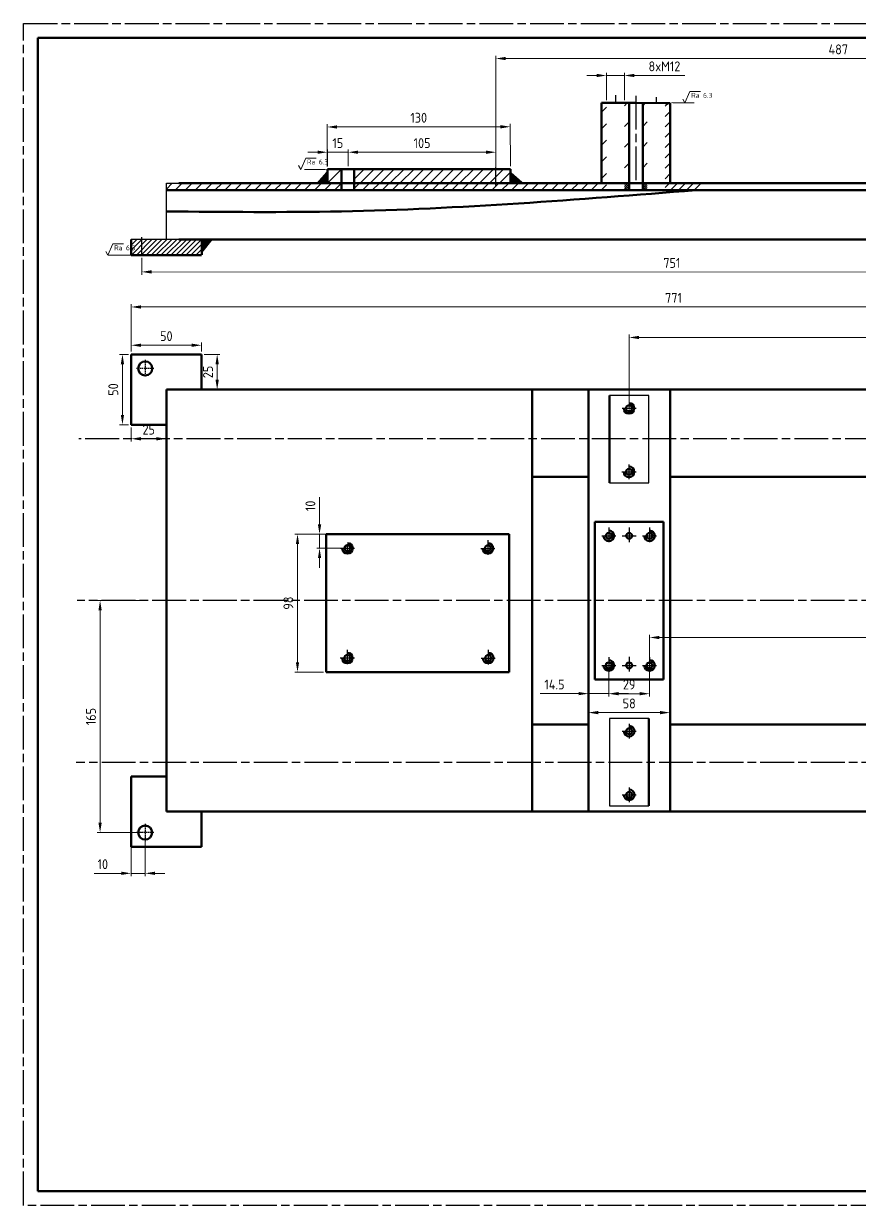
# Model space of a CAD drawing. Header units: millimetres. Extents: x 98 to 4367, y -12 to 2058.
# Drawn here: x 1194.9 to 1491.9, y 1315.2 to 1735.2 of the extents above; entities that cross this region are included whole.
import ezdxf

# ---------------------------------------------------------------- set-up
doc = ezdxf.new("R2010")
doc.units = ezdxf.units.MM
for name, pattern in [('AM_ISO08W050', [18, 12, -1.5, 3, -1.5]), ('AUSGEZOGEN', [0]), ('GESTRICHELT', [0.75, 0.5, -0.25])]:
    doc.linetypes.add(name, pattern=pattern)
doc.layers.get('0').update_dxf_attribs({"lineweight": 50})
doc.layers.get('Defpoints').update_dxf_attribs({"lineweight": 30})
for name, color, linetype, lineweight in [('AM_10', 7, 'AM_ISO08W050', 30), ('AM_4', 7, 'Continuous', 30), ('AM_5', 7, 'Continuous', 15), ('AM_8', 7, 'Continuous', 30), ('L5STAR', 7, 'AUSGEZOGEN', 50), ('M2STAR', 7, 'AM_ISO08W050', 30), ('U2STAR', 7, 'GESTRICHELT', 30)]:
    doc.layers.add(name, color=color, linetype=linetype, lineweight=lineweight)
doc.layers.add('niewidoczna', color=7, linetype='AM_ISO08W050', lineweight=30, plot=False)
doc.styles.get("Standard").update_dxf_attribs({"font": 'geniso.shx'})
doc.dimstyles.new('AM_ISO$0', dxfattribs={"dimtxt": 3.5, "dimasz": 3.5, "dimexe": 1, "dimexo": 1, "dimgap": 1.5, "dimtad": 1, "dimdsep": 46, "dimtxsty": 'Standard', "dimcen": 0, "dimclrd": 256, "dimclre": 256, "dimclrt": 7, "dimadec": 0, "dimazin": 2, "dimtp": 0.1, "dimtm": 0.1, "dimtfac": 0.71, "dimtdec": 3, "dimtmove": 0, "dimatfit": 3, "dimfxl": 1, "dimlwd": -1, "dimlwe": -1, "dimarcsym": 1})
pattern_1 = [(45, (-880.84407, -171.34505), (-0.35355339, 0.35355339), [])]

# ---------------------------------------------------------------- blocks, each defined once
blk = doc.blocks.new('*D470')
at = {"layer": 'AM_5', "linetype": 'ByBlock', "transparency": 16777216}
for p, q in [((1233.09, 1618.69), (1233.09, 1635.53)), ((1615.09, 1634.53), (1236.59, 1634.53)), ((1618.59, 1618.69), (1618.59, 1635.53))]:
    blk.add_line(p, q, dxfattribs=at)
at = {"layer": 'AM_5', "transparency": 16777216}
for points in [[(1236.59, 1635.12), (1236.59, 1633.95), (1233.09, 1634.53)], [(1615.09, 1635.12), (1615.09, 1633.95), (1618.59, 1634.53)]]:
    blk.add_solid(points, dxfattribs=at)
at = {"layer": 'Defpoints', "color": 0, "transparency": 16777216}
for p in [(1233.09, 1634.53), (1233.09, 1617.69), (1618.59, 1617.69)]:
    blk.add_point(p, dxfattribs=at)
at = {"layer": 'AM_5', "color": 7, "transparency": 16777216, "insert": (1425.84, 1637.78), "char_height": 3.5, "attachment_point": 5}
blk.add_mtext('771', dxfattribs=at)
blk = doc.blocks.new('*D468')
at = {"layer": 'AM_5', "linetype": 'ByBlock', "transparency": 16777216}
for p, q in [((1410.08, 1598.09), (1410.08, 1624.69)), ((1413.58, 1623.69), (1615.09, 1623.69)), ((1618.59, 1598.09), (1618.59, 1624.69))]:
    blk.add_line(p, q, dxfattribs=at)
at = {"layer": 'AM_5', "transparency": 16777216}
for points in [[(1413.58, 1624.27), (1413.58, 1623.1), (1410.08, 1623.69)], [(1615.09, 1624.27), (1615.09, 1623.1), (1618.59, 1623.69)]]:
    blk.add_solid(points, dxfattribs=at)
at = {"layer": 'Defpoints', "color": 0, "transparency": 16777216}
for p in [(1618.59, 1623.69), (1410.08, 1597.09), (1618.59, 1597.09)]:
    blk.add_point(p, dxfattribs=at)
at = {"layer": 'AM_5', "color": 7, "transparency": 16777216, "insert": (1514.33, 1626.94), "char_height": 3.5, "attachment_point": 5}
blk.add_mtext('417', dxfattribs=at)
blk = doc.blocks.new('*D471')
at = {"layer": 'AM_5', "linetype": 'ByBlock', "transparency": 16777216}
for p, q in [((1233.09, 1618.69), (1233.09, 1621.93)), ((1258.09, 1618.69), (1258.09, 1621.93)), ((1236.59, 1620.93), (1254.59, 1620.93))]:
    blk.add_line(p, q, dxfattribs=at)
at = {"layer": 'AM_5', "transparency": 16777216}
for points in [[(1236.59, 1621.51), (1236.59, 1620.34), (1233.09, 1620.93)], [(1254.59, 1621.51), (1254.59, 1620.34), (1258.09, 1620.93)]]:
    blk.add_solid(points, dxfattribs=at)
at = {"layer": 'Defpoints', "color": 0, "transparency": 16777216}
for p in [(1233.09, 1617.69), (1258.09, 1620.93), (1258.09, 1617.69)]:
    blk.add_point(p, dxfattribs=at)
at = {"layer": 'AM_5', "color": 7, "transparency": 16777216, "insert": (1245.59, 1624.18), "char_height": 3.5, "attachment_point": 5}
blk.add_mtext('50', dxfattribs=at)
blk = doc.blocks.new('*D477')
at = {"layer": 'AM_5', "linetype": 'ByBlock', "transparency": 16777216}
for p, q in [((1259.09, 1617.69), (1264.66, 1617.69)), ((1263.66, 1608.69), (1263.66, 1614.19)), ((1259.09, 1605.19), (1264.66, 1605.19))]:
    blk.add_line(p, q, dxfattribs=at)
at = {"layer": 'AM_5', "transparency": 16777216}
for points in [[(1263.07, 1614.19), (1264.24, 1614.19), (1263.66, 1617.69)], [(1263.07, 1608.69), (1264.24, 1608.69), (1263.66, 1605.19)]]:
    blk.add_solid(points, dxfattribs=at)
at = {"layer": 'Defpoints', "color": 0, "transparency": 16777216}
for p in [(1258.09, 1617.69), (1263.66, 1617.69), (1258.09, 1605.19)]:
    blk.add_point(p, dxfattribs=at)
at = {"layer": 'AM_5', "color": 7, "transparency": 16777216, "insert": (1260.4, 1611.44), "char_height": 3.5, "attachment_point": 5, "rotation": 90}
blk.add_mtext('25', dxfattribs=at)
blk = doc.blocks.new('*D478')
at = {"layer": 'AM_5', "linetype": 'ByBlock', "transparency": 16777216}
for p, q in [((1232.09, 1617.69), (1228.99, 1617.69)), ((1229.99, 1614.19), (1229.99, 1596.19)), ((1232.09, 1592.69), (1228.99, 1592.69))]:
    blk.add_line(p, q, dxfattribs=at)
at = {"layer": 'AM_5', "transparency": 16777216}
for points in [[(1229.41, 1614.19), (1230.57, 1614.19), (1229.99, 1617.69)], [(1229.41, 1596.19), (1230.57, 1596.19), (1229.99, 1592.69)]]:
    blk.add_solid(points, dxfattribs=at)
at = {"layer": 'Defpoints', "color": 0, "transparency": 16777216}
for p in [(1233.09, 1617.69), (1229.99, 1592.69), (1233.09, 1592.69)]:
    blk.add_point(p, dxfattribs=at)
at = {"layer": 'AM_5', "color": 7, "transparency": 16777216, "insert": (1226.74, 1605.19), "char_height": 3.5, "attachment_point": 5, "rotation": 90}
blk.add_mtext('50', dxfattribs=at)
blk = doc.blocks.new('*D479')
at = {"layer": 'AM_5', "linetype": 'ByBlock', "transparency": 16777216}
for p, q in [((1233.09, 1591.69), (1233.09, 1586.69)), ((1236.59, 1587.69), (1242.09, 1587.69)), ((1245.59, 1591.69), (1245.59, 1586.69))]:
    blk.add_line(p, q, dxfattribs=at)
at = {"layer": 'AM_5', "transparency": 16777216}
for points in [[(1236.59, 1588.27), (1236.59, 1587.1), (1233.09, 1587.69)], [(1242.09, 1588.27), (1242.09, 1587.1), (1245.59, 1587.69)]]:
    blk.add_solid(points, dxfattribs=at)
at = {"layer": 'Defpoints', "color": 0, "transparency": 16777216}
for p in [(1233.09, 1592.69), (1245.59, 1592.69), (1245.59, 1587.69)]:
    blk.add_point(p, dxfattribs=at)
at = {"layer": 'AM_5', "color": 7, "transparency": 16777216, "insert": (1239.34, 1590.94), "char_height": 3.5, "attachment_point": 5}
blk.add_mtext('25', dxfattribs=at)
blk = doc.blocks.new('*D480')
at = {"layer": 'AM_5', "linetype": 'ByBlock', "transparency": 16777216}
for p, q in [((1237.07, 1530.19), (1221.05, 1530.19)), ((1222.05, 1451.23), (1222.05, 1526.69)), ((1237.07, 1447.73), (1221.05, 1447.73))]:
    blk.add_line(p, q, dxfattribs=at)
at = {"layer": 'AM_5', "transparency": 16777216}
for points in [[(1221.47, 1526.69), (1222.63, 1526.69), (1222.05, 1530.19)], [(1221.47, 1451.23), (1222.63, 1451.23), (1222.05, 1447.73)]]:
    blk.add_solid(points, dxfattribs=at)
at = {"layer": 'Defpoints', "color": 0, "transparency": 16777216}
for p in [(1222.05, 1530.19), (1238.07, 1530.19), (1238.07, 1447.73)]:
    blk.add_point(p, dxfattribs=at)
at = {"layer": 'AM_5', "color": 7, "transparency": 16777216, "insert": (1218.8, 1488.96), "char_height": 3.5, "attachment_point": 5, "rotation": 90}
blk.add_mtext('165', dxfattribs=at)
blk = doc.blocks.new('*D481')
at = {"layer": 'AM_5', "linetype": 'ByBlock', "transparency": 16777216}
for p, q in [((1233.09, 1446.73), (1233.09, 1432.24)), ((1238.07, 1446.73), (1238.07, 1432.24)), ((1229.59, 1433.24), (1219.94, 1433.24)), ((1238.07, 1433.24), (1233.09, 1433.24)), ((1241.57, 1433.24), (1245.07, 1433.24))]:
    blk.add_line(p, q, dxfattribs=at)
at = {"layer": 'AM_5', "transparency": 16777216}
for points in [[(1229.59, 1433.83), (1229.59, 1432.66), (1233.09, 1433.24)], [(1241.57, 1433.83), (1241.57, 1432.66), (1238.07, 1433.24)]]:
    blk.add_solid(points, dxfattribs=at)
at = {"layer": 'Defpoints', "color": 0, "transparency": 16777216}
for p in [(1233.09, 1447.73), (1238.07, 1447.73), (1233.09, 1433.24)]:
    blk.add_point(p, dxfattribs=at)
at = {"layer": 'AM_5', "color": 7, "transparency": 16777216, "insert": (1223.02, 1436.49), "char_height": 3.5, "attachment_point": 5}
blk.add_mtext('10', dxfattribs=at)
blk = doc.blocks.new('*D482')
at = {"layer": 'AM_5', "linetype": 'ByBlock', "transparency": 16777216}
for p, q in [((1300.04, 1557.28), (1300.04, 1566.93)), ((1308.95, 1553.78), (1299.04, 1553.78)), ((1300.04, 1548.79), (1300.04, 1553.78)), ((1308.95, 1548.79), (1299.04, 1548.79)), ((1300.04, 1545.29), (1300.04, 1541.79))]:
    blk.add_line(p, q, dxfattribs=at)
at = {"layer": 'AM_5', "transparency": 16777216}
for points in [[(1299.46, 1557.28), (1300.63, 1557.28), (1300.04, 1553.78)], [(1299.46, 1545.29), (1300.63, 1545.29), (1300.04, 1548.79)]]:
    blk.add_solid(points, dxfattribs=at)
at = {"layer": 'Defpoints', "color": 0, "transparency": 16777216}
for p in [(1300.04, 1553.78), (1309.95, 1553.78), (1309.95, 1548.79)]:
    blk.add_point(p, dxfattribs=at)
at = {"layer": 'AM_5', "color": 7, "transparency": 16777216, "insert": (1296.79, 1563.85), "char_height": 3.5, "attachment_point": 5, "rotation": 90}
blk.add_mtext('10', dxfattribs=at)
blk = doc.blocks.new('*D483')
at = {"layer": 'AM_5', "linetype": 'ByBlock', "transparency": 16777216}
for p, q in [((1301.44, 1553.78), (1291.21, 1553.78)), ((1292.21, 1550.28), (1292.21, 1508.28)), ((1301.44, 1504.78), (1291.21, 1504.78))]:
    blk.add_line(p, q, dxfattribs=at)
at = {"layer": 'AM_5', "transparency": 16777216}
for points in [[(1291.63, 1550.28), (1292.79, 1550.28), (1292.21, 1553.78)], [(1291.63, 1508.28), (1292.79, 1508.28), (1292.21, 1504.78)]]:
    blk.add_solid(points, dxfattribs=at)
at = {"layer": 'Defpoints', "color": 0, "transparency": 16777216}
for p in [(1302.44, 1553.78), (1292.21, 1504.78), (1302.44, 1504.78)]:
    blk.add_point(p, dxfattribs=at)
at = {"layer": 'AM_5', "color": 7, "transparency": 16777216, "insert": (1288.96, 1529.28), "char_height": 3.5, "attachment_point": 5, "rotation": 90}
blk.add_mtext('98', dxfattribs=at)
blk = doc.blocks.new('*D484')
at = {"layer": 'AM_5', "linetype": 'ByBlock', "transparency": 16777216}
for p, q in [((1395.59, 1506.14), (1395.59, 1496.11)), ((1402.82, 1506.14), (1402.82, 1496.11)), ((1392.09, 1497.11), (1378.45, 1497.11)), ((1402.82, 1497.11), (1395.59, 1497.11)), ((1406.32, 1497.11), (1409.82, 1497.11))]:
    blk.add_line(p, q, dxfattribs=at)
at = {"layer": 'AM_5', "transparency": 16777216}
for points in [[(1392.09, 1497.69), (1392.09, 1496.53), (1395.59, 1497.11)], [(1406.32, 1497.69), (1406.32, 1496.53), (1402.82, 1497.11)]]:
    blk.add_solid(points, dxfattribs=at)
at = {"layer": 'Defpoints', "color": 0, "transparency": 16777216}
for p in [(1395.59, 1507.14), (1402.82, 1507.14), (1395.59, 1497.11)]:
    blk.add_point(p, dxfattribs=at)
at = {"layer": 'AM_5', "color": 7, "transparency": 16777216, "insert": (1383.52, 1500.36), "char_height": 3.5, "attachment_point": 5}
blk.add_mtext('14.5', dxfattribs=at)
blk = doc.blocks.new('*D485')
at = {"layer": 'AM_5', "linetype": 'ByBlock', "transparency": 16777216}
for p, q in [((1402.82, 1506.14), (1402.82, 1496.08)), ((1417.32, 1506.15), (1417.33, 1496.08)), ((1406.32, 1497.08), (1413.83, 1497.08))]:
    blk.add_line(p, q, dxfattribs=at)
at = {"layer": 'AM_5', "transparency": 16777216}
for points in [[(1406.32, 1497.66), (1406.32, 1496.5), (1402.82, 1497.08)], [(1413.83, 1497.67), (1413.83, 1496.5), (1417.33, 1497.08)]]:
    blk.add_solid(points, dxfattribs=at)
at = {"layer": 'Defpoints', "color": 0, "transparency": 16777216}
for p in [(1402.82, 1507.14), (1417.32, 1507.15), (1417.33, 1497.08)]:
    blk.add_point(p, dxfattribs=at)
at = {"layer": 'AM_5', "color": 7, "transparency": 16777216, "insert": (1410.07, 1500.33), "char_height": 3.5, "attachment_point": 5, "rotation": 0.0086}
blk.add_mtext('29', dxfattribs=at)
blk = doc.blocks.new('*D486')
at = {"layer": 'AM_5', "linetype": 'ByBlock', "transparency": 16777216}
for p, q in [((1395.59, 1487.19), (1395.59, 1491.37)), ((1424.59, 1487.19), (1424.59, 1491.37)), ((1399.09, 1490.37), (1421.09, 1490.37))]:
    blk.add_line(p, q, dxfattribs=at)
at = {"layer": 'AM_5', "transparency": 16777216}
for points in [[(1399.09, 1490.95), (1399.09, 1489.78), (1395.59, 1490.37)], [(1421.09, 1490.95), (1421.09, 1489.78), (1424.59, 1490.37)]]:
    blk.add_solid(points, dxfattribs=at)
at = {"layer": 'Defpoints', "color": 0, "transparency": 16777216}
for p in [(1424.59, 1490.37), (1395.59, 1486.19), (1424.59, 1486.19)]:
    blk.add_point(p, dxfattribs=at)
at = {"layer": 'AM_5', "color": 7, "transparency": 16777216, "insert": (1410.09, 1493.62), "char_height": 3.5, "attachment_point": 5}
blk.add_mtext('58', dxfattribs=at)
blk = doc.blocks.new('*D487')
at = {"layer": 'AM_5', "linetype": 'ByBlock', "transparency": 16777216}
for p, q in [((1417.32, 1508.15), (1417.32, 1518.06)), ((1420.82, 1517.06), (1602.59, 1517.06)), ((1606.09, 1508.15), (1606.09, 1518.06))]:
    blk.add_line(p, q, dxfattribs=at)
at = {"layer": 'AM_5', "transparency": 16777216}
for points in [[(1420.82, 1517.64), (1420.82, 1516.47), (1417.32, 1517.06)], [(1602.59, 1517.64), (1602.59, 1516.47), (1606.09, 1517.06)]]:
    blk.add_solid(points, dxfattribs=at)
at = {"layer": 'Defpoints', "color": 0, "transparency": 16777216}
for p in [(1606.09, 1517.06), (1417.32, 1507.15), (1606.09, 1507.15)]:
    blk.add_point(p, dxfattribs=at)
at = {"layer": 'AM_5', "color": 7, "transparency": 16777216, "insert": (1511.71, 1520.31), "char_height": 3.5, "attachment_point": 5}
blk.add_mtext('375.5', dxfattribs=at)
blk = doc.blocks.new('*D469')
at = {"layer": 'AM_5', "linetype": 'ByBlock', "transparency": 16777216}
for p, q in [((1302.76, 1684.45), (1302.74, 1699.5)), ((1306.25, 1698.51), (1364.34, 1698.58)), ((1367.85, 1684.53), (1367.83, 1699.58))]:
    blk.add_line(p, q, dxfattribs=at)
at = {"layer": 'AM_5', "transparency": 16777216}
for points in [[(1306.25, 1699.09), (1306.25, 1697.92), (1302.75, 1698.5)], [(1364.33, 1699.16), (1364.34, 1697.99), (1367.84, 1698.58)]]:
    blk.add_solid(points, dxfattribs=at)
at = {"layer": 'Defpoints', "color": 0, "transparency": 16777216}
for p in [(1367.84, 1698.58), (1302.76, 1683.45), (1367.85, 1683.53)]:
    blk.add_point(p, dxfattribs=at)
at = {"layer": 'AM_5', "color": 7, "transparency": 16777216, "insert": (1335.29, 1701.79), "char_height": 3.5, "attachment_point": 5, "rotation": 0.0709}
blk.add_mtext('130', dxfattribs=at)
blk = doc.blocks.new('*D494')
at = {"layer": 'AM_5', "linetype": 'ByBlock', "transparency": 16777216}
for p, q in [((1299.35, 1689.53), (1295.85, 1689.53)), ((1302.85, 1684.53), (1302.85, 1690.53)), ((1302.85, 1689.53), (1310.24, 1689.53)), ((1310.24, 1684.53), (1310.24, 1690.53)), ((1313.74, 1689.53), (1317.24, 1689.53))]:
    blk.add_line(p, q, dxfattribs=at)
at = {"layer": 'AM_5', "transparency": 16777216}
for points in [[(1299.35, 1690.11), (1299.35, 1688.95), (1302.85, 1689.53)], [(1313.74, 1690.11), (1313.74, 1688.95), (1310.24, 1689.53)]]:
    blk.add_solid(points, dxfattribs=at)
at = {"layer": 'Defpoints', "color": 0, "transparency": 16777216}
for p in [(1310.24, 1689.53), (1302.85, 1683.53), (1310.24, 1683.53)]:
    blk.add_point(p, dxfattribs=at)
at = {"layer": 'AM_5', "color": 7, "transparency": 16777216, "insert": (1306.55, 1692.78), "char_height": 3.5, "attachment_point": 5}
blk.add_mtext('15', dxfattribs=at)
blk = doc.blocks.new('*D495')
at = {"layer": 'AM_5', "linetype": 'ByBlock', "transparency": 16777216}
for p, q in [((1310.24, 1684.53), (1310.24, 1690.53)), ((1313.74, 1689.53), (1359.24, 1689.53)), ((1362.74, 1684.53), (1362.74, 1690.53))]:
    blk.add_line(p, q, dxfattribs=at)
at = {"layer": 'AM_5', "transparency": 16777216}
for points in [[(1313.74, 1690.11), (1313.74, 1688.95), (1310.24, 1689.53)], [(1359.24, 1690.11), (1359.24, 1688.95), (1362.74, 1689.53)]]:
    blk.add_solid(points, dxfattribs=at)
at = {"layer": 'Defpoints', "color": 0, "transparency": 16777216}
for p in [(1362.74, 1689.53), (1310.24, 1683.53), (1362.74, 1683.53)]:
    blk.add_point(p, dxfattribs=at)
at = {"layer": 'AM_5', "color": 7, "transparency": 16777216, "insert": (1336.49, 1692.78), "char_height": 3.5, "attachment_point": 5}
blk.add_mtext('105', dxfattribs=at)
blk = doc.blocks.new('*D472')
at = {"layer": 'AM_5', "linetype": 'ByBlock', "transparency": 16777216}
for p, q in [((1362.69, 1679.53), (1362.69, 1723.83)), ((1602.59, 1722.83), (1366.19, 1722.83)), ((1606.09, 1679.53), (1606.09, 1723.83))]:
    blk.add_line(p, q, dxfattribs=at)
at = {"layer": 'AM_5', "transparency": 16777216}
for points in [[(1366.19, 1723.42), (1366.19, 1722.25), (1362.69, 1722.83)], [(1602.59, 1723.42), (1602.59, 1722.25), (1606.09, 1722.83)]]:
    blk.add_solid(points, dxfattribs=at)
at = {"layer": 'Defpoints', "color": 0, "transparency": 16777216}
for p in [(1362.69, 1722.83), (1362.69, 1678.53), (1606.09, 1678.53)]:
    blk.add_point(p, dxfattribs=at)
at = {"layer": 'AM_5', "color": 7, "transparency": 16777216, "insert": (1484.39, 1726.08), "char_height": 3.5, "attachment_point": 5}
blk.add_mtext('487', dxfattribs=at)
blk = doc.blocks.new('*D476')
at = {"layer": 'AM_5', "linetype": 'ByBlock', "transparency": 16777216}
for p, q in [((1236.86, 1652), (1236.85, 1646)), ((1613.64, 1651.83), (1613.64, 1645.83)), ((1610.14, 1646.83), (1240.36, 1647))]:
    blk.add_line(p, q, dxfattribs=at)
at = {"layer": 'AM_5', "transparency": 16777216}
for points in [[(1240.36, 1647.58), (1240.35, 1646.42), (1236.86, 1647)], [(1610.14, 1647.42), (1610.14, 1646.25), (1613.64, 1646.83)]]:
    blk.add_solid(points, dxfattribs=at)
at = {"layer": 'Defpoints', "color": 0, "transparency": 16777216}
for p in [(1236.86, 1653), (1613.64, 1652.83), (1236.86, 1647)]:
    blk.add_point(p, dxfattribs=at)
at = {"layer": 'AM_5', "color": 7, "transparency": 16777216, "insert": (1425.25, 1650.17), "char_height": 3.5, "attachment_point": 5, "rotation": 359.9745}
blk.add_mtext('751', dxfattribs=at)
blk = doc.blocks.new('*D501')
at = {"layer": 'AM_5', "linetype": 'ByBlock', "transparency": 16777216}
for p, q in [((1402, 1708.03), (1402, 1717.8)), ((1408.4, 1708.03), (1408.4, 1717.8)), ((1398.5, 1716.8), (1395, 1716.8)), ((1402, 1716.8), (1408.4, 1716.8)), ((1411.9, 1716.8), (1429.81, 1716.8))]:
    blk.add_line(p, q, dxfattribs=at)
at = {"layer": 'AM_5', "transparency": 16777216}
for points in [[(1398.5, 1717.39), (1398.5, 1716.22), (1402, 1716.8)], [(1411.9, 1717.39), (1411.9, 1716.22), (1408.4, 1716.8)]]:
    blk.add_solid(points, dxfattribs=at)
at = {"layer": 'Defpoints', "color": 0, "transparency": 16777216}
for p in [(1408.4, 1716.8), (1402, 1707.03), (1408.4, 1707.03)]:
    blk.add_point(p, dxfattribs=at)
at = {"layer": 'AM_5', "color": 7, "transparency": 16777216, "insert": (1422.6, 1720.05), "char_height": 3.5, "attachment_point": 5}
blk.add_mtext('8xM12', dxfattribs=at)

msp = doc.modelspace()

# ---------------------------------------------------------------- hatches: boundary and pattern name
for points in [[(1302.865, 1683.032), (1298.906, 1678.537), (1302.851, 1678.529)], [(1372.71, 1678.474), (1368.202, 1682.419), (1368.207, 1678.474)], [(1258.231, 1653.592), (1262.176, 1658.529), (1258.231, 1658.529)]]:
    msp.add_hatch(color=256).paths.add_polyline_path(points)
at = {"layer": 'AM_8'}
h = msp.add_hatch(dxfattribs=at)
h.set_pattern_fill('_U', color=256, scale=4.16, angle=45, style=0, pattern_type=0)
h.set_pattern_definition([(45, (-880.844, -171.345), (-2.941564, 2.941564), [])])
h.paths.add_polyline_path([(1400.198, 1707.029), (1400.198, 1678.529), (1401.998, 1678.529), (1401.998, 1707.029)])
h = msp.add_hatch(dxfattribs=at)
h.set_pattern_fill('_U', color=256, scale=5.2, angle=45, style=0, pattern_type=0)
h.set_pattern_definition([(45, (-880.844, -171.345), (-3.676955, 3.676955), [])])
h.paths.add_polyline_path([(1410.023, 1678.529), (1410.023, 1707.029), (1412.448, 1707.029), (1408.398, 1707.029), (1408.398, 1678.529)])
h = msp.add_hatch(dxfattribs=at)
h.set_pattern_fill('_U', color=256, scale=5.2, angle=45, style=0, pattern_type=0)
h.set_pattern_definition([(45, (-874.369, -171.345), (-3.676955, 3.676955), [])])
h.paths.add_polyline_path([(1416.498, 1678.529), (1416.498, 1707.029), (1418.923, 1707.029), (1414.873, 1707.029), (1414.873, 1678.529)])
h = msp.add_hatch(dxfattribs=at)
h.set_pattern_fill('_U', color=256, scale=2.6, angle=45, style=0, pattern_type=0)
h.set_pattern_definition([(45, (-880.844, -171.345), (-1.8384776, 1.8384776), [])])
h.paths.add_polyline_path([(1422.898, 1706.989), (1422.898, 1678.529), (1424.698, 1678.529), (1424.698, 1706.982)])
h = msp.add_hatch(dxfattribs=at)
h.set_pattern_fill('_U', color=256, scale=2.5, angle=45, style=0, pattern_type=0)
h.set_pattern_definition([(45, (1038.0516, 1062.6977), (-1.767767, 1.767767), [])])
edge = h.paths.add_edge_path(flags=0)
edge.add_line((1312.337, 1678.529), (1312.337, 1683.529))
edge.add_line((1367.854, 1683.529), (1312.337, 1683.529))
edge.add_line((1367.854, 1678.529), (1367.854, 1683.529))
edge.add_line((1312.337, 1678.529), (1367.854, 1678.529))
edge = h.paths.add_edge_path(flags=0)
edge.add_line((1312.337, 1678.529), (1312.337, 1683.529))
edge.add_line((1312.308, 1678.529), (1312.337, 1678.529))
edge.add_line((1312.308, 1683.529), (1312.308, 1678.529))
edge.add_line((1312.337, 1683.529), (1312.308, 1683.529))
edge = h.paths.add_edge_path(flags=0)
edge.add_line((1312.337, 1678.529), (1312.337, 1683.529))
edge.add_line((1312.308, 1678.529), (1312.337, 1678.529))
edge.add_line((1312.308, 1683.529), (1312.308, 1678.529))
edge.add_line((1312.337, 1683.529), (1312.308, 1683.529))
h = msp.add_hatch(dxfattribs=at)
h.set_pattern_fill('_U', color=256, scale=2.5, angle=45, style=0, pattern_type=0)
h.set_pattern_definition([(45, (-361.56, 712.7356), (-1.767767, 1.767767), [])])
h.paths.add_polyline_path([(1245.594, 1676.029), (1308.137, 1676.029), (1308.137, 1678.529), (1245.594, 1678.529)])
h = msp.add_hatch(dxfattribs=at)
h.set_pattern_fill('_U', color=256, scale=2.5, angle=45, style=0, pattern_type=0)
h.set_pattern_definition([(45, (-562.3313, -222.7797), (-1.767767, 1.767767), [])])
h.paths.add_polyline_path([(1312.354, 1676.029), (1401.998, 1676.029), (1401.998, 1678.529), (1312.354, 1678.529)])
h = msp.add_hatch(dxfattribs=at)
h.set_pattern_fill('_U', color=256, scale=0.5, angle=45, style=0, pattern_type=0)
h.set_pattern_definition(pattern_1)
h.paths.add_polyline_path([(1408.398, 1678.529), (1408.398, 1676.029), (1410.023, 1676.029), (1410.023, 1678.529)])
h = msp.add_hatch(dxfattribs=at)
h.set_pattern_fill('_U', color=256, scale=0.5, angle=45, style=0, pattern_type=0)
h.set_pattern_definition(pattern_1)
h.paths.add_polyline_path([(1414.873, 1678.529), (1414.873, 1676.029), (1416.498, 1676.029), (1416.498, 1678.529)])
h = msp.add_hatch(dxfattribs=at)
h.set_pattern_fill('_U', color=256, scale=2, angle=45, style=0, pattern_type=0)
h.set_pattern_definition([(45, (-880.844, -171.345), (-1.4142136, 1.4142136), [])])
h.paths.add_polyline_path([(1422.898, 1676.029), (1433.63, 1676.029), (1435.721, 1678.529), (1422.898, 1678.529)])
h = msp.add_hatch(dxfattribs=at)
h.set_pattern_fill('_U', color=256, scale=1.25, angle=45, style=0, pattern_type=0)
h.set_pattern_definition([(45, (131.6256, 722.9355), (-0.8838835, 0.8838835), [])])
h.paths.add_polyline_path([(1258.228, 1658.529), (1233.084, 1658.477), (1233.084, 1652.994), (1258.228, 1653.112)])

# ---------------------------------------------------------------- linework, layer by layer
for p, q in [((1199.881, 1730.234), (1783.881, 1730.234)), ((1199.881, 1320.234), (1199.881, 1730.234)), ((1400.198, 1678.529), (1400.198, 1707.029)), ((1400.198, 1707.029), (1405.198, 1707.029)), ((1400.198, 1706.982), (1400.198, 1687.108)), ((1405.198, 1707.029), (1412.448, 1707.029)), ((1410.023, 1707.029), (1410.023, 1676.029)), ((1412.448, 1707.029), (1422.898, 1707.001)), ((1414.873, 1707.02), (1414.873, 1676.029)), ((1422.898, 1706.989), (1424.698, 1706.982)), ((1424.698, 1706.982), (1424.698, 1687.108)), ((1400.198, 1687.108), (1400.198, 1678.529)), ((1424.698, 1687.108), (1424.698, 1678.529)), ((1302.854, 1683.529), (1307.849, 1683.529)), ((1307.849, 1683.529), (1307.849, 1676.029)), ((1312.354, 1683.529), (1307.854, 1683.533)), ((1312.354, 1683.529), (1360.781, 1683.529)), ((1312.354, 1683.529), (1312.354, 1676.029)), ((1360.781, 1683.529), (1367.854, 1683.529)), ((1367.854, 1683.529), (1367.854, 1678.529)), ((1292.965, 1676.029), (1245.594, 1676.029)), ((1292.965, 1678.529), (1250.094, 1678.529)), ((1292.965, 1678.529), (1308.137, 1678.529)), ((1292.965, 1676.029), (1307.058, 1676.029)), ((1307.058, 1676.029), (1308.137, 1676.029)), ((1307.849, 1678.529), (1312.337, 1678.529)), ((1308.137, 1676.029), (1312.337, 1676.029)), ((1312.337, 1678.529), (1312.354, 1678.529)), ((1312.337, 1678.529), (1312.354, 1678.529)), ((1312.337, 1678.529), (1313.558, 1678.529)), ((1312.337, 1676.029), (1313.558, 1676.029)), ((1312.354, 1678.529), (1313.558, 1678.529)), ((1314.062, 1678.529), (1313.558, 1678.529)), ((1313.558, 1678.529), (1314.062, 1678.529)), ((1313.558, 1676.029), (1360.781, 1676.029)), ((1314.062, 1678.529), (1360.781, 1678.529)), ((1364.981, 1678.529), (1360.781, 1678.529)), ((1360.781, 1676.029), (1401.278, 1676.029)), ((1401.278, 1678.529), (1364.981, 1678.529)), ((1364.981, 1678.529), (1372.965, 1678.529)), ((1364.981, 1678.529), (1377.965, 1678.529)), ((1401.278, 1678.529), (1401.998, 1678.529)), ((1422.754, 1676.029), (1401.278, 1676.029)), ((1401.998, 1678.529), (1408.398, 1678.529)), ((1408.398, 1678.529), (1416.498, 1678.529)), ((1422.898, 1678.529), (1416.498, 1678.529)), ((1422.754, 1676.029), (1522.003, 1676.029)), ((1422.754, 1676.029), (1422.754, 1676.029)), ((1422.898, 1678.529), (1423.258, 1678.529)), ((1435.721, 1678.529), (1423.258, 1678.529)), ((1435.721, 1678.529), (1523.253, 1678.529)), ((1233.084, 1652.994), (1233.084, 1658.477)), ((1292.965, 1658.529), (1250.094, 1658.529)), ((1258.228, 1653.112), (1258.228, 1658.096)), ((1292.965, 1658.529), (1435.721, 1658.529)), ((1533.753, 1658.529), (1435.721, 1658.529)), ((1233.084, 1652.994), (1258.084, 1652.994)), ((1258.094, 1617.688), (1233.094, 1617.688)), ((1233.094, 1617.688), (1233.094, 1592.688)), ((1258.094, 1605.188), (1258.094, 1617.688)), ((1245.594, 1455.188), (1245.594, 1605.188)), ((1245.594, 1605.188), (1395.594, 1605.188)), ((1265.576, 1605.188), (1283.576, 1605.188)), ((1375.594, 1605.188), (1375.594, 1455.188)), ((1417.094, 1605.188), (1395.594, 1605.188)), ((1395.594, 1605.188), (1395.594, 1455.188)), ((1396.141, 1605.188), (1414.141, 1605.188)), ((1417.094, 1605.188), (1424.594, 1605.188)), ((1424.594, 1605.188), (1424.594, 1455.188)), ((1424.594, 1605.188), (1584.094, 1605.188)), ((1403.03, 1603.015), (1403.03, 1572.015)), ((1233.094, 1592.688), (1245.594, 1592.688)), ((1395.594, 1574.188), (1375.594, 1574.188)), ((1424.594, 1574.188), (1584.094, 1574.188)), ((1397.824, 1502.138), (1397.824, 1558.188)), ((1397.824, 1558.188), (1410.074, 1558.188)), ((1410.074, 1558.188), (1422.324, 1558.188)), ((1422.324, 1558.188), (1422.324, 1502.138)), ((1367.444, 1553.777), (1302.444, 1553.777)), ((1302.444, 1553.777), (1302.444, 1504.777)), ((1367.444, 1529.277), (1367.444, 1553.777)), ((1367.444, 1504.777), (1367.444, 1529.277)), ((1302.444, 1504.777), (1302.444, 1509.777)), ((1302.444, 1504.777), (1367.444, 1504.777)), ((1422.324, 1502.138), (1397.824, 1502.138)), ((1417.094, 1488.235), (1417.094, 1457.235)), ((1395.594, 1486.188), (1375.594, 1486.188)), ((1424.594, 1486.188), (1584.094, 1486.188)), ((1245.594, 1467.688), (1233.094, 1467.688)), ((1233.094, 1467.688), (1233.094, 1442.688)), ((1395.594, 1455.188), (1245.594, 1455.188)), ((1258.094, 1442.688), (1258.094, 1455.188)), ((1395.594, 1455.188), (1424.594, 1455.188)), ((1424.594, 1455.188), (1584.094, 1455.188)), ((1233.094, 1442.688), (1258.094, 1442.688)), ((1233.094, 1442.688), (1238.094, 1442.688)), ((1783.881, 1320.234), (1199.881, 1320.234))]:
    msp.add_line(p, q)
for centre in [(1238.105, 1612.689), (1238.065, 1447.721)]:
    msp.add_circle(centre, 2.5)
msp.add_spline([(1433.729, 1676.029), (1307.807, 1668.513), (1245.594, 1668.513)], degree=3)
at = {"layer": 'AM_10'}
for p, q in [((1405.198, 1709.765), (1405.198, 1707.029)), ((1412.448, 1709.611), (1412.448, 1678.529)), ((1419.698, 1709.149), (1419.698, 1707.001)), ((1362.688, 1677.746), (1362.688, 1684.123)), ((1236.858, 1652.994), (1236.858, 1659.371))]:
    msp.add_line(p, q, dxfattribs=at)
at = {"layer": 'AM_4'}
for p, q in [((1245.594, 1658.529), (1245.594, 1678.529)), ((1245.594, 1678.529), (1250.094, 1678.529)), ((1245.594, 1658.529), (1233.094, 1658.529)), ((1250.094, 1658.529), (1245.594, 1658.529)), ((1417.03, 1603.015), (1403.03, 1603.015)), ((1417.03, 1572.015), (1417.03, 1603.015)), ((1403.03, 1572.015), (1417.03, 1572.015)), ((1417.094, 1488.235), (1403.094, 1488.235)), ((1403.094, 1488.235), (1403.094, 1457.235)), ((1403.094, 1457.235), (1417.094, 1457.235))]:
    msp.add_line(p, q, dxfattribs=at)
at = {"layer": 'AM_5'}
for p, q in [((1429.911, 1707.128), (1431.679, 1711.155)), ((1431.679, 1711.155), (1435.417, 1711.155)), ((1427.337, 1707.128), (1425.573, 1707.128)), ((1433.206, 1707.128), (1427.337, 1707.128)), ((1429.153, 1708.44), (1429.911, 1707.128)), ((1292.612, 1684.761), (1293.369, 1683.448)), ((1293.369, 1683.448), (1295.137, 1687.475)), ((1295.137, 1687.475), (1298.875, 1687.475)), ((1294.73, 1683.448), (1300.599, 1683.448)), ((1300.702, 1683.448), (1301.889, 1683.448)), ((1224.85, 1652.932), (1226.618, 1656.959)), ((1226.618, 1656.959), (1230.356, 1656.959)), ((1224.092, 1654.245), (1224.85, 1652.932)), ((1224.919, 1652.979), (1233.084, 1652.994))]:
    msp.add_line(p, q, dxfattribs=at)
at = {"layer": 'AM_5', "linetype": 'Continuous'}
for points in [[(1425.573, 1707.274), (1425.573, 1706.982), (1424.698, 1707.128)], [(1301.889, 1683.303), (1301.889, 1683.594), (1302.764, 1683.448)]]:
    msp.add_trace(points, dxfattribs=at)
at = {"layer": 'AM_8'}
msp.add_line((1302.854, 1678.529), (1307.854, 1683.533), dxfattribs=at)
at = {"layer": 'L5STAR'}
msp.add_line((1302.854, 1683.529), (1302.854, 1678.529), dxfattribs=at)
for centre in [(1410.03, 1598.515), (1410.014, 1575.942), (1402.834, 1553.194), (1410.071, 1553.189), (1417.328, 1553.179), (1309.941, 1548.768), (1359.88, 1548.735), (1309.905, 1509.779), (1359.966, 1509.759), (1402.819, 1507.144), (1410.068, 1507.145), (1417.325, 1507.146), (1410.094, 1483.735), (1410.079, 1461.162)]:
    msp.add_circle(centre, 1.05, dxfattribs=at)
for centre in [(1410.03, 1598.515), (1410.014, 1575.942), (1402.834, 1553.194), (1417.328, 1553.179), (1309.941, 1548.768), (1359.88, 1548.735), (1309.905, 1509.779), (1359.966, 1509.759), (1402.819, 1507.144), (1417.325, 1507.146), (1410.094, 1483.735), (1410.079, 1461.162)]:
    msp.add_arc(centre, 1.875, 180, 90, dxfattribs=at)
at = {"layer": 'M2STAR'}
for p, q in [((1407.53, 1598.515), (1412.53, 1598.515)), ((1624.799, 1587.688), (1214.525, 1587.688)), ((1407.514, 1575.942), (1412.514, 1575.942)), ((1410.014, 1578.533), (1410.014, 1573.352)), ((1402.834, 1556.126), (1402.834, 1550.944)), ((1410.071, 1556.121), (1410.071, 1550.939)), ((1417.328, 1556.111), (1417.328, 1550.929)), ((1309.949, 1547.288), (1309.949, 1550.288)), ((1359.88, 1551.666), (1359.88, 1546.485)), ((1400.334, 1553.194), (1405.334, 1553.194)), ((1407.571, 1553.189), (1412.571, 1553.189)), ((1414.828, 1553.179), (1419.828, 1553.179)), ((1307.441, 1548.768), (1312.441, 1548.768)), ((1309.949, 1548.788), (1309.949, 1547.288)), ((1357.38, 1548.735), (1362.38, 1548.735)), ((1630.592, 1530.188), (1213.931, 1530.188)), ((1309.905, 1512.71), (1309.905, 1507.529)), ((1359.966, 1512.691), (1359.966, 1507.509)), ((1307.405, 1509.779), (1312.405, 1509.779)), ((1357.466, 1509.759), (1362.466, 1509.759)), ((1402.819, 1510.076), (1402.819, 1504.894)), ((1410.068, 1510.17), (1410.068, 1504.988)), ((1417.325, 1510.078), (1417.325, 1504.896)), ((1400.319, 1507.144), (1405.319, 1507.144)), ((1407.568, 1507.145), (1412.568, 1507.145)), ((1414.825, 1507.146), (1419.825, 1507.146)), ((1407.594, 1483.735), (1412.594, 1483.735)), ((1410.094, 1486.325), (1410.094, 1481.144)), ((1630.677, 1472.688), (1213.601, 1472.688)), ((1410.079, 1463.753), (1410.079, 1458.571)), ((1407.579, 1461.162), (1412.579, 1461.162))]:
    msp.add_line(p, q, dxfattribs=at)
at = {"layer": 'niewidoczna'}
for p, q in [((1194.881, 1735.234), (1788.881, 1735.234)), ((1194.881, 1315.234), (1194.881, 1735.234)), ((1788.881, 1315.234), (1194.881, 1315.234))]:
    msp.add_line(p, q, dxfattribs=at)
at = {"layer": 'U2STAR'}
for p, q in [((1238.105, 1615.747), (1238.105, 1609.647)), ((1241.156, 1612.689), (1235.036, 1612.689)), ((1238.065, 1450.779), (1238.065, 1444.678)), ((1241.116, 1447.721), (1234.996, 1447.721))]:
    msp.add_line(p, q, dxfattribs=at)

# ---------------------------------------------------------------- texts
at = {"layer": 'AM_5', "char_height": 1.75, "attachment_point": 7}
for insert in [(1432.099, 1708.878), (1295.557, 1685.198), (1227.038, 1654.682)]:
    msp.add_mtext('Ra 6.3', dxfattribs=dict(at, insert=insert))

# ---------------------------------------------------------------- dimensions: what is measured, and where the dimension line sits
at = {"layer": 'AM_5'}
for base, p1, p2, angle, text, picture, middle in [((1362.688, 1722.834), (1606.094, 1678.529), (1362.688, 1678.529), 180, '487', '*D472', (1484.391, 1722.834)), ((1367.835, 1698.582), (1302.764, 1683.448), (1367.854, 1683.529), 0.0709, '130', '*D469', (1335.294, 1698.542)), ((1263.655, 1617.688), (1258.094, 1605.188), (1258.094, 1617.688), 90, '25', '*D477', (1263.655, 1611.438)), ((1245.594, 1587.688), (1233.094, 1592.688), (1245.594, 1592.688), 0, '25', '*D479', (1239.344, 1587.688)), ((1417.326, 1497.082), (1402.819, 1507.144), (1417.325, 1507.146), 0.00862, '29', '*D485', (1410.073, 1497.081))]:
    dim = msp.add_linear_dim(base=base, p1=p1, p2=p2, angle=angle, text=text, dimstyle='AM_ISO$0', dxfattribs=at)
    dim.commit()
    dim.dimension.update_dxf_attribs({"geometry": picture, "text_midpoint": middle, "dimtype": 161})
dim = msp.add_linear_dim(base=(1408.398, 1716.802), p1=(1401.998, 1707.029), p2=(1408.398, 1707.029), angle=0, text='8xM12', dimstyle='AM_ISO$0', override={"dimpost": '%%C<>'}, dxfattribs=at)
dim.commit()
dim.dimension.update_dxf_attribs({"geometry": '*D501', "text_midpoint": (1422.603, 1716.802), "dimtype": 161})
for p1, p2, distance, text, picture, middle in [((1302.854, 1683.529), (1310.237, 1683.529), 6, '15', '*D494', (1306.545, 1692.779)), ((1310.237, 1683.529), (1362.737, 1683.529), 6, '105', '*D495', (1336.487, 1692.779)), ((1613.644, 1652.833), (1236.858, 1653.001), 6, '751', '*D476', (1425.25, 1650.167)), ((1618.594, 1617.688), (1233.094, 1617.688), -16.844, '771', '*D470', (1425.844, 1637.782)), ((1233.094, 1617.688), (1258.094, 1617.688), 3.238, '50', '*D471', (1245.594, 1624.176)), ((1233.094, 1617.688), (1233.094, 1592.688), -3.104, '50', '*D478', (1226.74, 1605.188)), ((1309.949, 1548.788), (1309.949, 1553.777), 9.904, '10', '*D482', (1296.795, 1563.854)), ((1302.444, 1553.777), (1302.444, 1504.777), -10.234, '98', '*D483', (1288.961, 1529.277)), ((1238.065, 1447.728), (1238.065, 1530.188), 16.017, '165', '*D480', (1218.798, 1488.958)), ((1402.819, 1507.144), (1395.594, 1507.144), 10.034, '14.5', '*D484', (1383.522, 1500.36)), ((1395.594, 1486.188), (1424.594, 1486.188), 4.18, '58', '*D486', (1410.094, 1493.618)), ((1238.065, 1447.728), (1233.094, 1447.728), 14.485, '10', '*D481', (1223.018, 1436.493))]:
    dim = msp.add_aligned_dim(p1=p1, p2=p2, distance=distance, text=text, dimstyle='AM_ISO$0', override={"dimpost": ''}, dxfattribs=at)
    dim.commit()
    dim.dimension.update_dxf_attribs({"geometry": picture, "text_midpoint": middle})
for p1, p2, distance, text, picture, middle in [((1410.076, 1597.087), (1618.594, 1597.087), 26.602, '417', '*D468', (1514.335, 1626.938)), ((1417.325, 1507.146), (1606.094, 1507.146), 9.91, '375.5', '*D487', (1511.71, 1520.307))]:
    dim = msp.add_aligned_dim(p1=p1, p2=p2, distance=distance, text=text, dimstyle='AM_ISO$0', dxfattribs=at)
    dim.commit()
    dim.dimension.update_dxf_attribs({"geometry": picture, "text_midpoint": middle})

doc.saveas('drawing.dxf')
